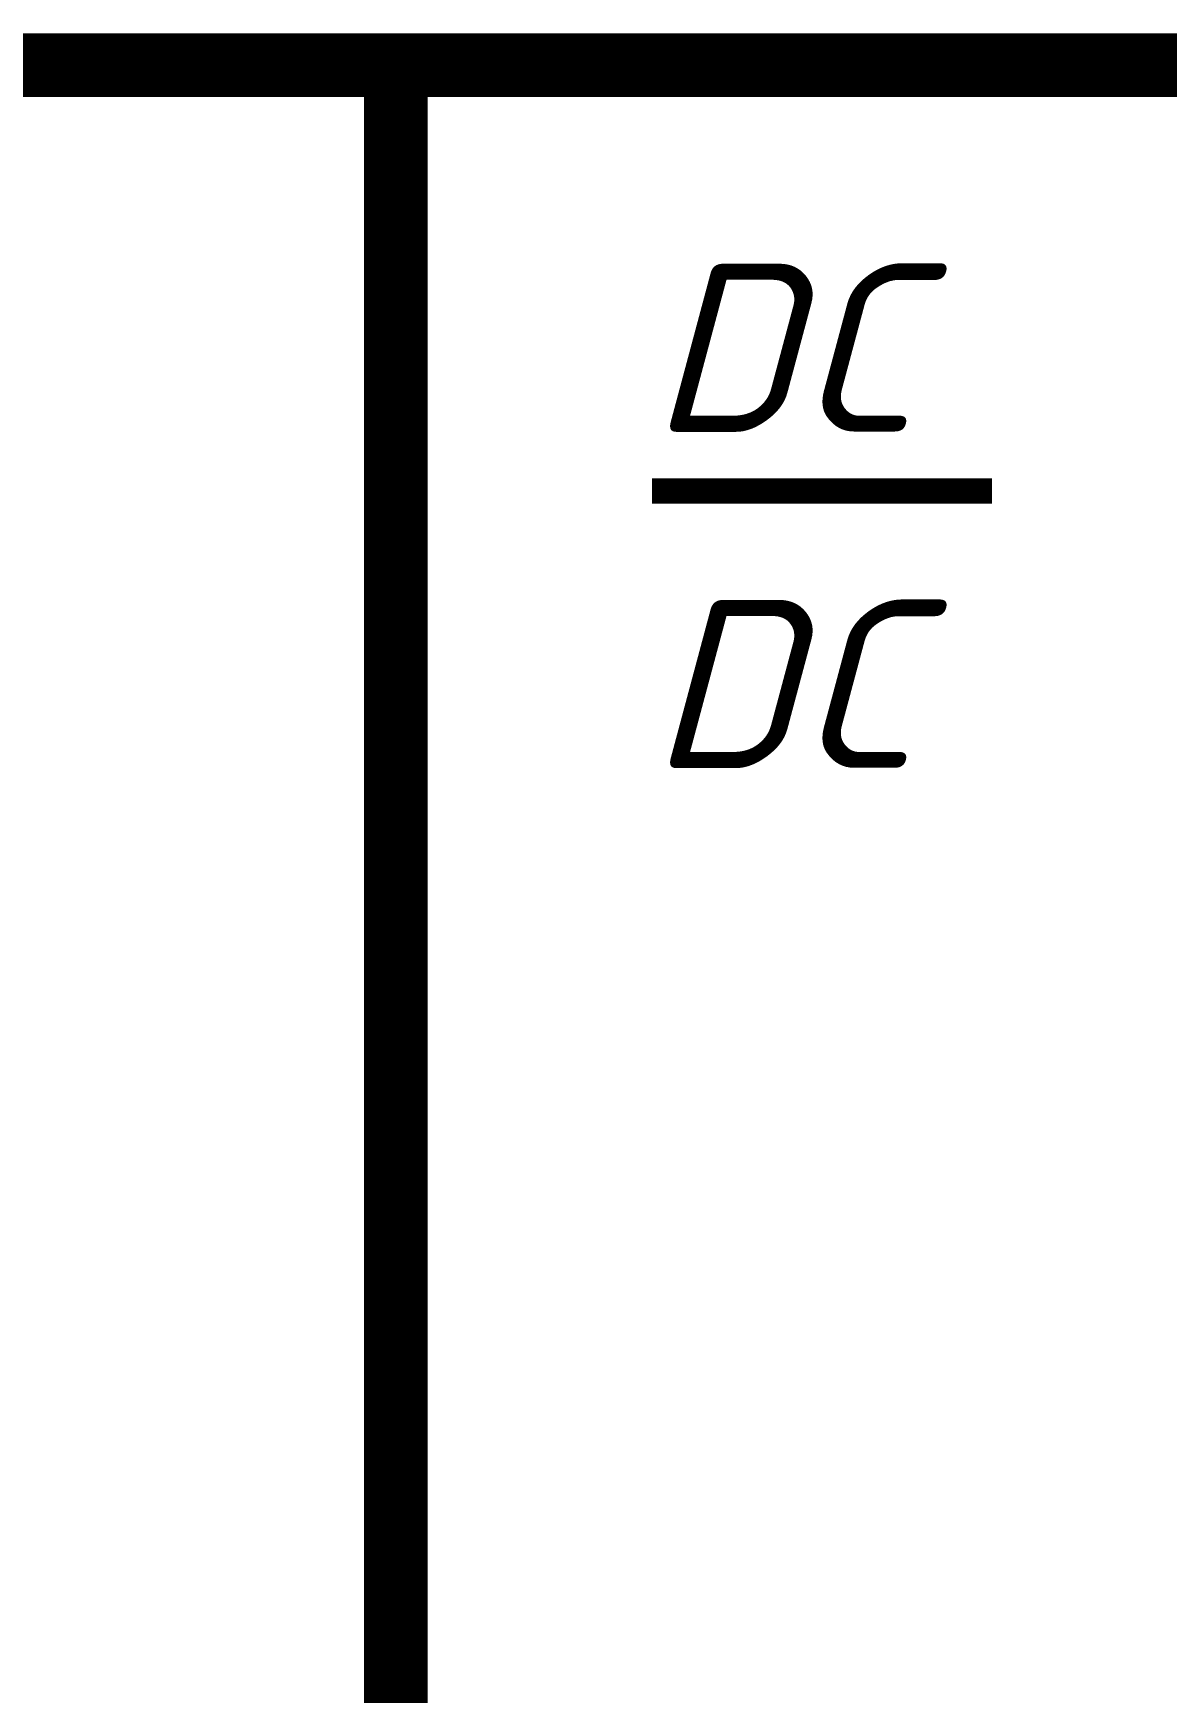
# Model space of a CAD drawing. Header units: inches. Extents: x 0 to 841, y 0 to 594.
# Drawn here: x 485.74 to 499.07, y 388.36 to 407.87 of the extents above; entities that cross this region are included whole.
import ezdxf

# ---------------------------------------------------------------- set-up
doc = ezdxf.new("R2010")
doc.units = ezdxf.units.IN
doc.layers.add('Sheet', color=255, linetype='Continuous')
doc.styles.get("Standard").update_dxf_attribs({"font": 'isocpeui.ttf'})

msp = doc.modelspace()

# ---------------------------------------------------------------- linework, layer by layer
at = {"layer": 'Sheet'}
for points in [[(477.498, 407.499, 0.749, 0.749, 0), (512.51, 407.499, 0.749, 0.749, 0)], [(490.007, 407.499, 0.749, 0.749, 0), (490.007, 377.494, 0.749, 0.749, 0)], [(493.016, 402.491, 0.3, 0.3, 0), (497.014, 402.491, 0.3, 0.3, 0)]]:
    msp.add_lwpolyline(points, format="xyseb", dxfattribs=at)

# ---------------------------------------------------------------- texts
for p in [(492.994, 403.187), (492.994, 399.234)]:
    msp.add_text('DC', height=1.9764, dxfattribs=at).set_placement(p)

doc.saveas('drawing.dxf')
